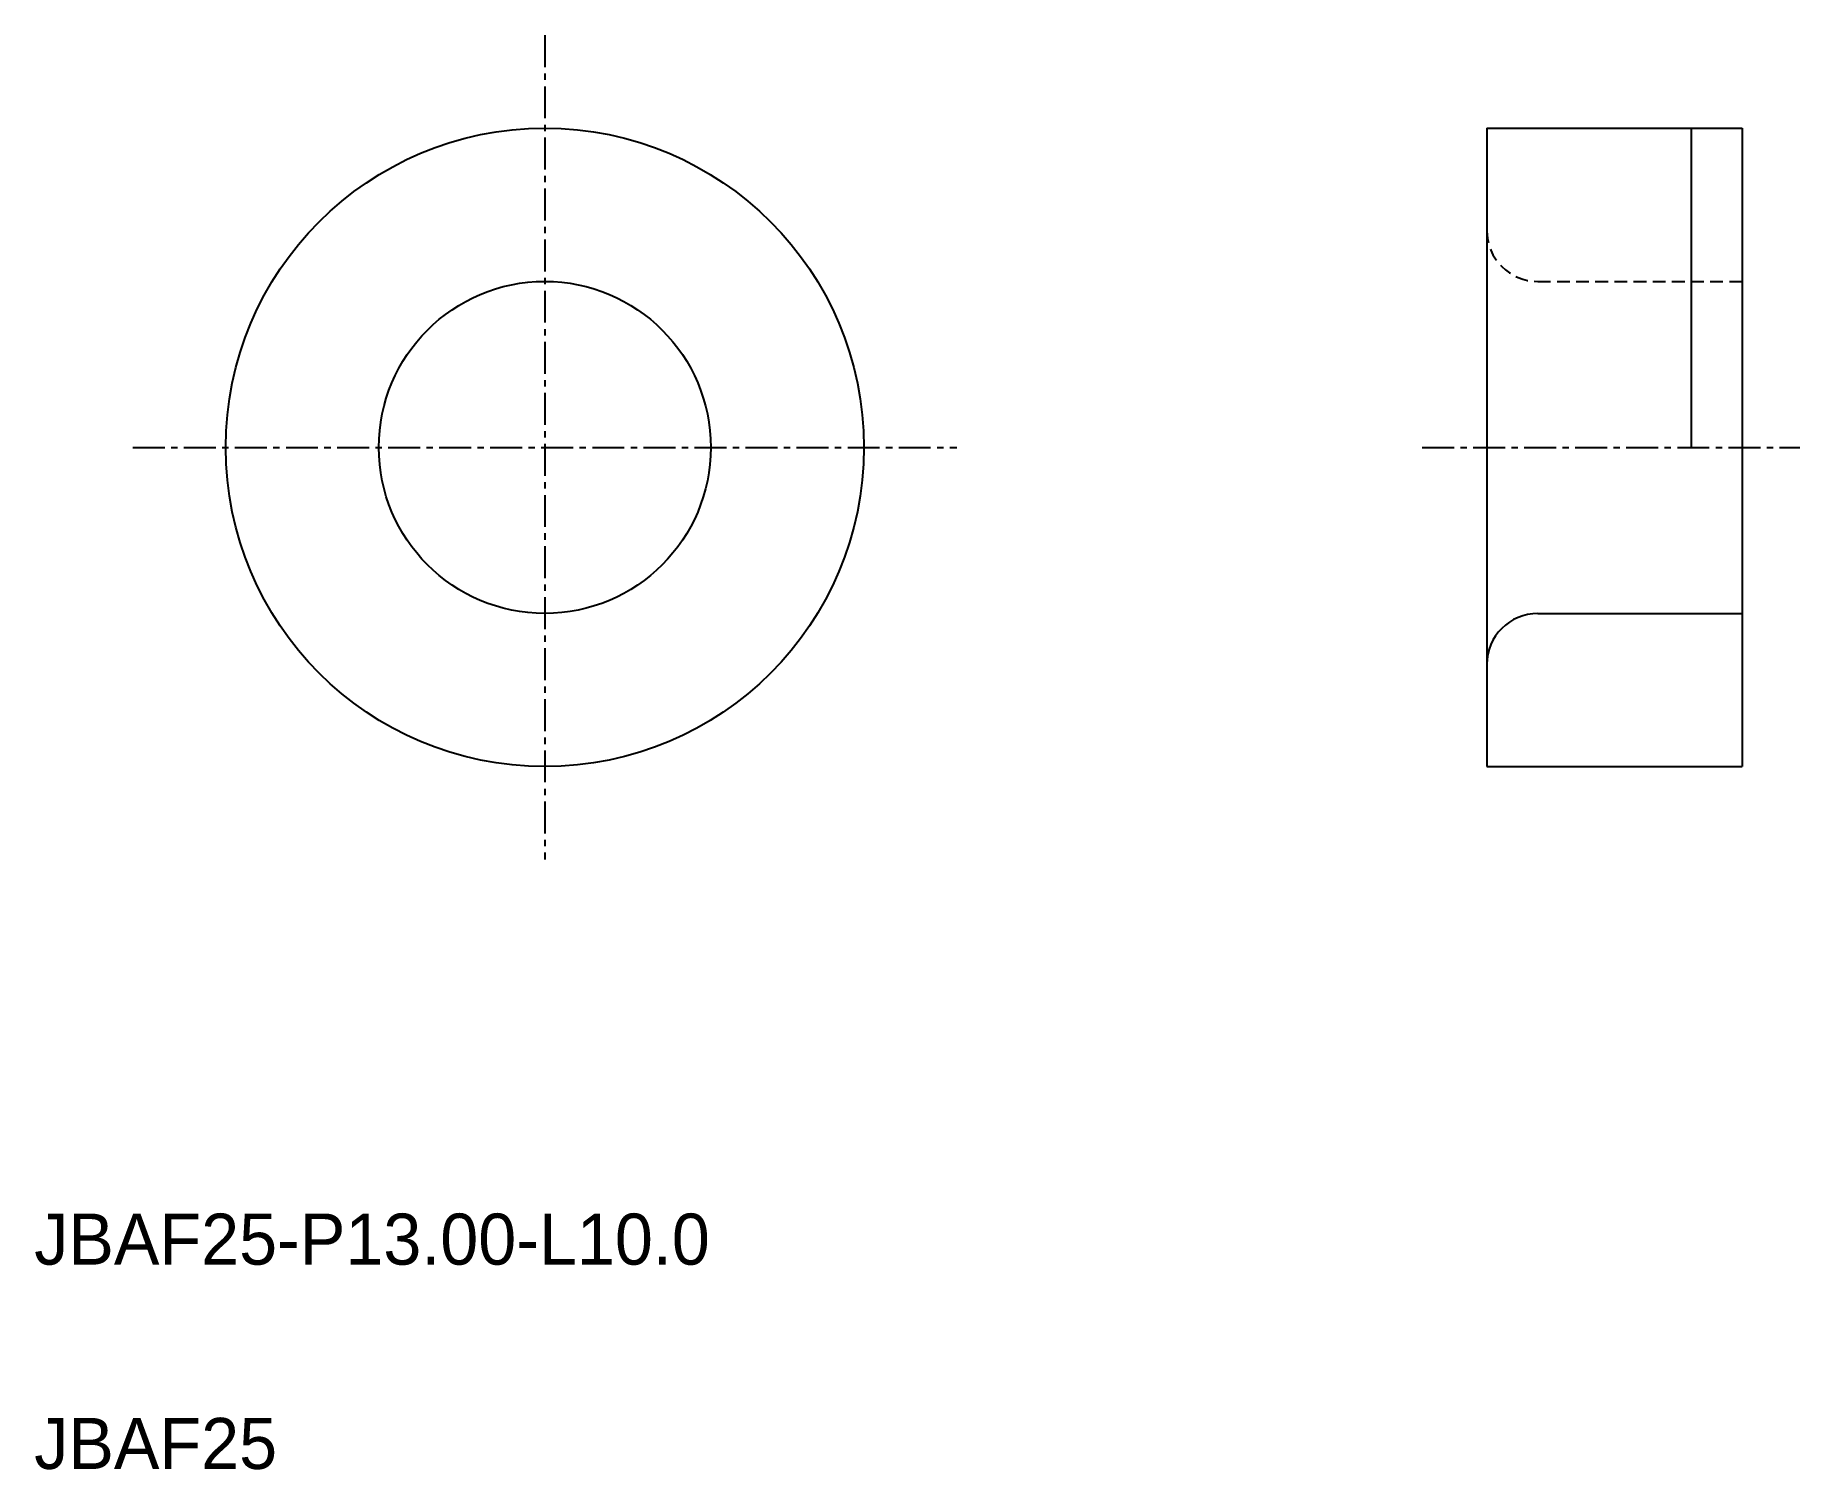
# Model space of a CAD drawing. Extents: x 10 to 79.2, y 10 to 66.1.
import ezdxf

# ---------------------------------------------------------------- set-up
doc = ezdxf.new("R2010")
doc.units = 0
doc.linetypes.add('CENTER', pattern=[2, 1.25, -0.25, 0.25, -0.25])
doc.linetypes.add('DASHED', pattern=[0.75, 0.5, -0.25])
doc.layers.get('0').update_dxf_attribs({"linetype": 'CONTINUOUS'})
doc.layers.add('CENTER', color=1, linetype='CENTER')

msp = doc.modelspace()

# ---------------------------------------------------------------- linework, layer by layer
at = {"color": 7, "linetype": 'CONTINUOUS'}
for p, q in [((66.901, 62.5), (66.901, 37.5)), ((66.901, 62.5), (76.901, 62.5)), ((74.901, 62.5), (74.901, 50)), ((76.901, 62.5), (76.901, 37.5)), ((68.901, 43.5), (76.901, 43.5)), ((66.901, 37.5), (76.901, 37.5))]:
    msp.add_line(p, q, dxfattribs=at)
at = {"color": 3, "linetype": 'DASHED'}
msp.add_line((68.901, 56.5), (76.901, 56.5), dxfattribs=at)
at = {"color": 7, "linetype": 'CONTINUOUS'}
for radius in [12.5, 6.5]:
    msp.add_circle((30, 50), radius, dxfattribs=at)
at = {"color": 3, "linetype": 'DASHED'}
msp.add_arc((68.901, 58.5), 2, 180, 270, dxfattribs=at)
at = {"color": 7, "linetype": 'CONTINUOUS'}
msp.add_arc((68.901, 41.5), 2, 90, 180, dxfattribs=at)
at = {"layer": 'CENTER', "color": 1, "linetype": 'CENTER'}
for p, q in [((30, 66.136), (30, 33.864)), ((13.864, 50), (46.136, 50)), ((64.365, 50), (79.157, 50))]:
    msp.add_line(p, q, dxfattribs=at)

# ---------------------------------------------------------------- texts
at = {"color": 7, "linetype": 'CONTINUOUS'}
for s, p in [('JBAF25-P13.00-L10.0', (10, 18)), ('JBAF25', (10, 10))]:
    msp.add_text(s, height=2, dxfattribs=at).set_placement(p)

doc.saveas('drawing.dxf')
